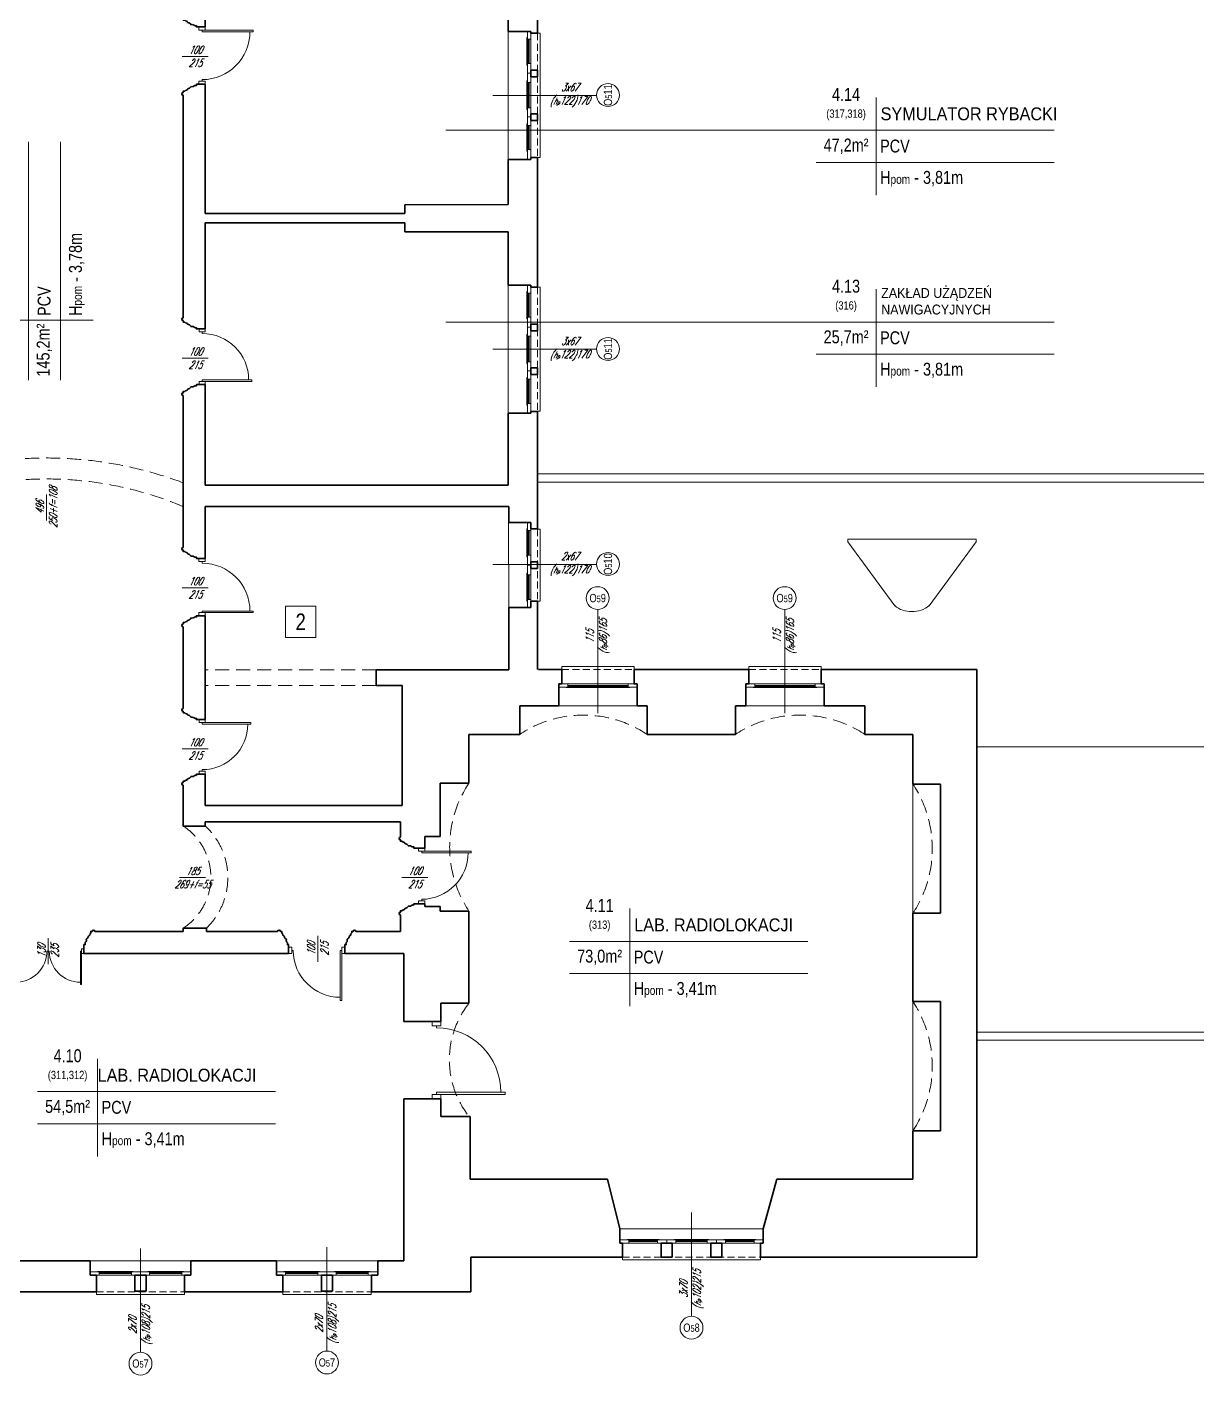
# Model space of a CAD drawing. Header units: millimetres. Extents: x -18485 to 40303, y -22087 to 35064.
# Drawn here: x 12946 to 15068, y -10921 to -8479 of the extents above; entities that cross this region are included whole.
import ezdxf

# ---------------------------------------------------------------- set-up
doc = ezdxf.new("R2010")
doc.units = ezdxf.units.MM
doc.linetypes.add('DASHED', pattern=[19.05, 12.7, -6.35])
doc.layers.get('0').update_dxf_attribs({"lineweight": 25})
for name, color, linetype, lineweight in [('03-01_okna', 5, 'Continuous', 15), ('03_drzwi', 1, 'Continuous', 0), ('04-1_widok', 251, 'Continuous', 5), ('04-2_nad', 251, 'DASHED', 5), ('05-03_opis', 10, 'Continuous', 5), ('31 piętro III - ściany', 2, 'Continuous', 35)]:
    doc.layers.add(name, color=color, linetype=linetype, lineweight=lineweight)
doc.styles.add('ariel', font='arial.ttf', dxfattribs={"width": 0.8})
doc.styles.add('ariel_wym', font='simplex.shx', dxfattribs={"width": 0.65, "oblique": 25})

# ---------------------------------------------------------------- blocks, each defined once
blk = doc.blocks.new('*U1449')
blk.add_line((0, 0.375), (0, 0.4))
at = {"ltscale": 0.8}
blk.add_lwpolyline([(-0.05, 0.4), (-0.05, 0.45), (0.05, 0.45), (0.05, 0.4)], close=True, dxfattribs=at)
blk.add_lwpolyline([(0, -0.4), (0, -0.375), (-0.8, -0.375), (-0.8, -0.4), (-0.05, -0.4), (0.05, -0.4), (0.05, -0.45), (-0.05, -0.45), (-0.05, -0.4)])
blk.add_arc((0, -0.375), 0.75, 90, 180)
blk = doc.blocks.new('*U1451')
for p, q in [((0, -0.025), (0, 0.025)), ((0, -0.675), (0, -0.7))]:
    blk.add_line(p, q)
for points in [[(0, 0.7), (0, 0.675), (0.7, 0.675), (0.7, 0.7), (0.05, 0.7), (-0.05, 0.7), (-0.05, 0.75), (0.05, 0.75), (0.05, 0.7)], [(0, -0.7), (0, -0.675), (0.7, -0.675), (0.7, -0.7), (0.05, -0.7), (-0.05, -0.7), (-0.05, -0.75), (0.05, -0.75), (0.05, -0.7)]]:
    blk.add_lwpolyline(points)
for centre, start, end in [((0, 0.675), 270, 0), ((0, -0.675), 0, 90)]:
    blk.add_arc(centre, 0.65, start, end)
blk = doc.blocks.new('A$C34BD150E')
for p, q in [((10.5, 147.6), (126.3, 232.8)), ((131.3, 232.8), (126.3, 232.8)), ((131.3, 232.8), (131.3, 0)), ((10.5, 85.2), (126.3, 0)), ((131.3, 0), (126.3, 0))]:
    blk.add_line(p, q)
for centre, start, end in [((44.1, 118.9), 139.4447, 183.2313), ((44.1, 113.9), 176.7687, 220.5553)]:
    blk.add_arc(centre, 44.1, start, end)

msp = doc.modelspace()

# ---------------------------------------------------------------- linework, layer by layer
at = {"layer": '03-01_okna', "linetype": 'Continuous', "lineweight": 0}
for p, q in [((13871.7, -8490.1), (13876.7, -8490.1)), ((13876.7, -8490.1), (13876.7, -8715.1)), ((13852.6, -8501.9), (13856.6, -8501.9)), ((13854.6, -8501.9), (13854.6, -8543.6)), ((13855.1, -8501.9), (13855.1, -8543.6)), ((13856.6, -8500.9), (13856.6, -8544.6)), ((13859.6, -8544.6), (13859.6, -8500.9)), ((13852.6, -8543.6), (13856.6, -8543.6)), ((13852.6, -8580), (13856.6, -8580)), ((13854.6, -8624.2), (13854.6, -8580)), ((13855.1, -8624.2), (13855.1, -8580)), ((13856.6, -8625.2), (13856.6, -8579)), ((13859.6, -8579), (13859.6, -8625.2)), ((13852.6, -8624.2), (13856.6, -8624.2)), ((13852.6, -8658.1), (13856.6, -8658.1)), ((13854.6, -8658.1), (13854.6, -8699.8)), ((13855.1, -8658.1), (13855.1, -8699.8)), ((13856.6, -8657.1), (13856.6, -8700.8)), ((13859.6, -8700.8), (13859.6, -8657.1)), ((13852.6, -8699.8), (13856.6, -8699.8)), ((13871.7, -8715.1), (13876.7, -8715.1)), ((13852.6, -8962), (13856.6, -8962)), ((13854.6, -8962), (13854.6, -9003.7)), ((13855.1, -8962), (13855.1, -9003.7)), ((13856.6, -8961), (13856.6, -9004.7)), ((13859.6, -9004.7), (13859.6, -8961)), ((13871.7, -8950.2), (13876.7, -8950.2)), ((13876.7, -8950.2), (13876.7, -9175.1)), ((13852.6, -9003.7), (13856.6, -9003.7)), ((13852.6, -9040.1), (13856.6, -9040.1)), ((13854.6, -9084.2), (13854.6, -9040.1)), ((13855.1, -9084.2), (13855.1, -9040.1)), ((13856.6, -9085.3), (13856.6, -9039.1)), ((13859.6, -9039.1), (13859.6, -9085.3)), ((13852.6, -9084.2), (13856.6, -9084.2)), ((13852.6, -9118.1), (13856.6, -9118.1)), ((13854.6, -9118.1), (13854.6, -9159.8)), ((13855.1, -9118.1), (13855.1, -9159.8)), ((13856.6, -9117.1), (13856.6, -9160.8)), ((13859.6, -9160.8), (13859.6, -9117.1)), ((13852.6, -9159.8), (13856.6, -9159.8)), ((13871.7, -9175.1), (13876.7, -9175.1)), ((13852.6, -9392), (13856.6, -9392)), ((13854.6, -9392), (13854.6, -9434.8)), ((13855.1, -9392), (13855.1, -9434.8)), ((13856.6, -9391), (13856.6, -9435.8)), ((13859.6, -9435.8), (13859.6, -9391)), ((13871.7, -9388.4), (13876.7, -9388.4)), ((13876.7, -9388.4), (13876.6, -9519)), ((13852.6, -9434.8), (13856.6, -9434.8)), ((13852.6, -9472.5), (13856.6, -9472.5)), ((13854.6, -9515.3), (13854.6, -9472.5)), ((13855.1, -9515.3), (13855.1, -9472.5)), ((13856.6, -9516.3), (13856.6, -9471.5)), ((13859.6, -9471.5), (13859.6, -9516.3)), ((13852.6, -9515.3), (13856.6, -9515.3)), ((13871.6, -9519), (13876.6, -9519)), ((13916.1, -9642.7), (13916.1, -9637.7)), ((13916.1, -9637.7), (14046.9, -9637.7)), ((14046.9, -9642.7), (14046.9, -9637.7)), ((14255.1, -9642.7), (14255.1, -9637.7)), ((14255.1, -9637.7), (14385.9, -9637.7)), ((14385.9, -9642.7), (14385.9, -9637.7)), ((14036.1, -9668.7), (13927.1, -9668.7)), ((13927.1, -9671.7), (14036.1, -9671.7)), ((13928.1, -9675.7), (13928.1, -9671.7)), ((13928.1, -9673.2), (14035.1, -9673.2)), ((14035.1, -9675.7), (14035.1, -9671.7)), ((14375.1, -9668.7), (14266.1, -9668.7)), ((14266.1, -9671.7), (14375.1, -9671.7)), ((14267.1, -9675.7), (14267.1, -9671.7)), ((14267.1, -9673.2), (14374.1, -9673.2)), ((14374.1, -9675.7), (14374.1, -9671.7)), ((13928.1, -9673.7), (14035.1, -9673.7)), ((14267.1, -9673.7), (14374.1, -9673.7)), ((14037.6, -10679.7), (14089.6, -10679.7)), ((14089.6, -10682.7), (14037.6, -10682.7)), ((14038.6, -10675.7), (14038.6, -10679.7)), ((14038.6, -10677.7), (14088.6, -10677.7)), ((14038.6, -10678.2), (14088.6, -10678.2)), ((14088.6, -10675.7), (14088.6, -10679.7)), ((14179.6, -10679.7), (14122.6, -10679.7)), ((14122.6, -10682.7), (14179.6, -10682.7)), ((14123.6, -10675.7), (14123.6, -10679.7)), ((14178.6, -10677.7), (14123.6, -10677.7)), ((14178.6, -10678.2), (14123.6, -10678.2)), ((14178.6, -10675.7), (14178.6, -10679.7)), ((14264.6, -10679.7), (14212.6, -10679.7)), ((14212.6, -10682.7), (14264.6, -10682.7)), ((14213.6, -10675.7), (14213.6, -10679.7)), ((14263.6, -10677.7), (14213.6, -10677.7)), ((14263.6, -10678.2), (14213.6, -10678.2)), ((14263.6, -10675.7), (14263.6, -10679.7)), ((14026.1, -10707.7), (14026.1, -10712.7)), ((14026.1, -10712.7), (14276.1, -10712.7)), ((14276.1, -10707.7), (14276.1, -10712.7)), ((13077.1, -10737.7), (13135.6, -10737.7)), ((13135.6, -10740.7), (13077.1, -10740.7)), ((13078.1, -10733.7), (13078.1, -10737.7)), ((13078.1, -10735.7), (13134.6, -10735.7)), ((13078.1, -10736.2), (13134.6, -10736.2)), ((13134.6, -10733.7), (13134.6, -10737.7)), ((13227.1, -10737.7), (13168.6, -10737.7)), ((13168.6, -10740.7), (13227.1, -10740.7)), ((13169.6, -10733.7), (13169.6, -10737.7)), ((13226.1, -10735.7), (13169.6, -10735.7)), ((13226.1, -10736.2), (13169.6, -10736.2)), ((13226.1, -10733.7), (13226.1, -10737.7)), ((13415.1, -10737.7), (13473.6, -10737.7)), ((13473.6, -10740.7), (13415.1, -10740.7)), ((13416.1, -10733.7), (13416.1, -10737.7)), ((13416.1, -10735.7), (13472.6, -10735.7)), ((13416.1, -10736.2), (13472.6, -10736.2)), ((13472.6, -10733.7), (13472.6, -10737.7)), ((13565.1, -10737.7), (13506.6, -10737.7)), ((13506.6, -10740.7), (13565.1, -10740.7)), ((13507.6, -10733.7), (13507.6, -10737.7)), ((13564.1, -10735.7), (13507.6, -10735.7)), ((13564.1, -10736.2), (13507.6, -10736.2)), ((13564.1, -10733.7), (13564.1, -10737.7)), ((13072.1, -10770.7), (13072.1, -10775.7)), ((13232.1, -10770.7), (13232.1, -10775.7)), ((13410.1, -10770.7), (13410.1, -10775.7)), ((13570.1, -10770.7), (13570.1, -10775.7)), ((13072.1, -10775.7), (13232.1, -10775.7)), ((13410.1, -10775.7), (13570.1, -10775.7))]:
    msp.add_line(p, q, dxfattribs=at)
at = {"layer": '03-01_okna', "linetype": 'DASHED'}
for p, q in [((13871.7, -8490.1), (13871.7, -8715.1)), ((13871.7, -8950.2), (13871.7, -9175.1)), ((13871.7, -9388.4), (13871.6, -9519)), ((13916.1, -9642.7), (14046.9, -9642.7)), ((14255.1, -9642.7), (14385.9, -9642.7)), ((14026.1, -10707.7), (14276.1, -10707.7)), ((13072.1, -10770.7), (13232.1, -10770.7)), ((13410.1, -10770.7), (13570.1, -10770.7))]:
    msp.add_line(p, q, dxfattribs=at)
at = {"layer": '03-01_okna', "linetype": 'Continuous', "lineweight": 0}
for points in [[(13853.6, -8497.9), (13852.6, -8497.9), (13852.6, -8547.6), (13853.6, -8547.6)], [(13853.6, -8628.2), (13852.6, -8628.2), (13852.6, -8576), (13853.6, -8576)], [(13853.6, -8654.1), (13852.6, -8654.1), (13852.6, -8703.8), (13853.6, -8703.8)], [(13853.6, -8958), (13852.6, -8958), (13852.6, -9007.7), (13853.6, -9007.7)], [(13853.6, -9088.3), (13852.6, -9088.3), (13852.6, -9036), (13853.6, -9036)], [(13853.6, -9114.1), (13852.6, -9114.1), (13852.6, -9163.8), (13853.6, -9163.8)], [(13853.6, -9388), (13852.6, -9388), (13852.6, -9438.8), (13853.6, -9438.8)], [(13853.6, -9519.3), (13852.6, -9519.3), (13852.6, -9468.5), (13853.6, -9468.5)], [(13924.1, -9674.7), (13924.1, -9675.7), (14039.1, -9675.7), (14039.1, -9674.7)], [(14263.1, -9674.7), (14263.1, -9675.7), (14378.1, -9675.7), (14378.1, -9674.7)], [(14034.6, -10676.7), (14034.6, -10675.7), (14092.6, -10675.7), (14092.6, -10676.7)], [(14182.6, -10676.7), (14182.6, -10675.7), (14119.6, -10675.7), (14119.6, -10676.7)], [(14267.6, -10676.7), (14267.6, -10675.7), (14209.6, -10675.7), (14209.6, -10676.7)], [(13074.1, -10734.7), (13074.1, -10733.7), (13138.6, -10733.7), (13138.6, -10734.7)], [(13230.1, -10734.7), (13230.1, -10733.7), (13165.6, -10733.7), (13165.6, -10734.7)], [(13412.1, -10734.7), (13412.1, -10733.7), (13476.6, -10733.7), (13476.6, -10734.7)], [(13568.1, -10734.7), (13568.1, -10733.7), (13503.6, -10733.7), (13503.6, -10734.7)]]:
    msp.add_lwpolyline(points, dxfattribs=at)
for points in [[(13853.6, -8500.9), (13853.6, -8486.6), (13859.6, -8486.6), (13859.6, -8500.9)], [(13853.6, -8562.4), (13853.6, -8544.6), (13859.6, -8544.6), (13859.6, -8562.4)], [(13853.6, -8562.4), (13853.6, -8579), (13859.6, -8579), (13859.6, -8562.4)], [(13853.6, -8625.2), (13853.6, -8641.8), (13859.6, -8641.8), (13859.6, -8625.2)], [(13853.6, -8657.1), (13853.6, -8641.8), (13859.6, -8641.8), (13859.6, -8657.1)], [(13853.6, -8718.6), (13853.6, -8700.8), (13859.6, -8700.8), (13859.6, -8718.6)], [(13853.6, -8961), (13853.6, -8946.7), (13859.6, -8946.7), (13859.6, -8961)], [(13853.6, -9022.5), (13853.6, -9004.7), (13859.6, -9004.7), (13859.6, -9022.5)], [(13853.6, -9022.5), (13853.6, -9039.1), (13859.6, -9039.1), (13859.6, -9022.5)], [(13853.6, -9085.3), (13853.6, -9101.8), (13859.6, -9101.8), (13859.6, -9085.3)], [(13853.6, -9117.1), (13853.6, -9101.8), (13859.6, -9101.8), (13859.6, -9117.1)], [(13853.6, -9178.7), (13853.6, -9160.8), (13859.6, -9160.8), (13859.6, -9178.7)], [(13853.6, -9391), (13853.6, -9376.7), (13859.6, -9376.7), (13859.6, -9391)], [(13853.6, -9453.7), (13853.6, -9435.8), (13859.6, -9435.8), (13859.6, -9453.7)], [(13853.6, -9453.7), (13853.6, -9471.5), (13859.6, -9471.5), (13859.6, -9453.7)], [(13853.6, -9516.3), (13853.6, -9530.7), (13859.6, -9530.7), (13859.6, -9516.3)], [(13927.1, -9674.7), (13910.6, -9674.7), (13910.6, -9668.7), (13927.1, -9668.7)], [(14052.6, -9674.7), (14036.1, -9674.7), (14036.1, -9668.7), (14052.6, -9668.7)], [(14266.1, -9674.7), (14249.6, -9674.7), (14249.6, -9668.7), (14266.1, -9668.7)], [(14391.6, -9674.7), (14375.1, -9674.7), (14375.1, -9668.7), (14391.6, -9668.7)], [(14037.6, -10676.7), (14021.1, -10676.7), (14021.1, -10682.7), (14037.6, -10682.7)], [(14106.1, -10676.7), (14089.6, -10676.7), (14089.6, -10682.7), (14106.1, -10682.7)], [(14106.1, -10676.7), (14122.6, -10676.7), (14122.6, -10682.7), (14106.1, -10682.7)], [(14179.6, -10676.7), (14196.1, -10676.7), (14196.1, -10682.7), (14179.6, -10682.7)], [(14196.1, -10676.7), (14212.6, -10676.7), (14212.6, -10682.7), (14196.1, -10682.7)], [(14264.6, -10676.7), (14281.1, -10676.7), (14281.1, -10682.7), (14264.6, -10682.7)], [(13077.1, -10734.7), (13060.6, -10734.7), (13060.6, -10740.7), (13077.1, -10740.7)], [(13152.1, -10734.7), (13135.6, -10734.7), (13135.6, -10740.7), (13152.1, -10740.7)], [(13152.1, -10734.7), (13168.6, -10734.7), (13168.6, -10740.7), (13152.1, -10740.7)], [(13227.1, -10734.7), (13243.6, -10734.7), (13243.6, -10740.7), (13227.1, -10740.7)], [(13415.1, -10734.7), (13398.6, -10734.7), (13398.6, -10740.7), (13415.1, -10740.7)], [(13490.1, -10734.7), (13473.6, -10734.7), (13473.6, -10740.7), (13490.1, -10740.7)], [(13490.1, -10734.7), (13506.6, -10734.7), (13506.6, -10740.7), (13490.1, -10740.7)], [(13565.1, -10734.7), (13581.6, -10734.7), (13581.6, -10740.7), (13565.1, -10740.7)]]:
    msp.add_lwpolyline(points, close=True, dxfattribs=at)
at = {"layer": '04-1_widok'}
for p, q in [((13818.4, -8718.6), (13818.4, -8486.6)), ((13818.4, -9178.7), (13818.4, -8946.7)), ((15810.4, -9288.6), (13871.6, -9288.6)), ((15825.4, -9303.6), (13871.6, -9303.6)), ((13819.6, -9530.7), (13819.4, -9376.7)), ((14052.6, -9708.7), (13910.6, -9708.7)), ((14391.6, -9708.7), (14249.6, -9708.7)), ((16332.5, -9783.2), (14668.6, -9783.2)), ((14552.6, -9850.7), (14552.6, -10084.7)), ((14552.6, -10478.7), (14552.6, -10244.7)), ((15825.4, -10299.9), (14668.6, -10299.9)), ((15810.4, -10314.9), (14668.6, -10314.9)), ((14021.1, -10656.7), (14281.1, -10656.7)), ((13243.6, -10714.7), (13060.6, -10714.7)), ((13581.6, -10714.7), (13398.6, -10714.7))]:
    msp.add_line(p, q, dxfattribs=at)
at = {"layer": '04-2_nad', "ltscale": 2}
for p, q in [((13579.6, -9643.7), (13269.6, -9643.7)), ((13579.6, -9671.7), (13269.6, -9671.7))]:
    msp.add_line(p, q, dxfattribs=at)
for centre, radius, start, end in [((12981.6, -9966.3), 706.6, 69.4523, 110.5477), ((12981.6, -9937.7), 640, 67.2025, 112.7975), ((13955.1, -9933.7), 208.1, 56.2832, 123.7168), ((14348.1, -9940.3), 214.7, 56.817, 123.183), ((13922.3, -9964.7), 209.7, 146.4203, 213.5797), ((14374.5, -9967.7), 213.1, 326.6914, 33.3086), ((13169, -10019.2), 110.6, 303.214, 56.786), ((13182.9, -10020.1), 127.5, 314.0965, 47.1423), ((13877.6, -10350.2), 165.5, 141.7425, 218.2575), ((14374.5, -10361.7), 213.1, 326.6914, 33.3086)]:
    msp.add_arc(centre, radius, start, end, dxfattribs=at)
at = {"layer": '05-03_opis', "lineweight": 0}
for p, q in [((13274.8, -8531.9), (13227.6, -8531.9)), ((13791, -8602.6), (13979, -8602.6)), ((13791, -9062.7), (13979, -9062.7)), ((13274.8, -9078.9), (13227.6, -9078.9)), ((12981.6, -9325.9), (12981.6, -9373.1)), ((13791, -9452.4), (13979, -9452.4)), ((13274.8, -9494.9), (13227.6, -9494.9)), ((13981.5, -9722.3), (13981.5, -9534.2)), ((14320.5, -9722.3), (14320.5, -9534.2)), ((13274.8, -9786.9), (13227.6, -9786.9)), ((13270.2, -10020.1), (13223, -10020.1)), ((13672.8, -10019.9), (13625.6, -10019.9)), ((12984.6, -10129.7), (12984.6, -10176.9)), ((13473.6, -10125.6), (13473.6, -10172.8)), ((14151.1, -10627), (14151.1, -10815.1)), ((13152.1, -10692), (13152.1, -10880.1)), ((13490.1, -10690), (13490.1, -10878.1))]:
    msp.add_line(p, q, dxfattribs=at)
at = {"layer": '05-03_opis'}
for p, q in [((14485.7, -8606.5), (14485.7, -8783.2)), ((13705.4, -8665.9), (14808.5, -8665.9)), ((12948.8, -9118.6), (12948.8, -8686.9)), ((13007.2, -9118.6), (13007.2, -8686.9)), ((14376.8, -8724.3), (14808.5, -8724.3)), ((14485.7, -8953.9), (14485.7, -9130.6)), ((12889.4, -9009.7), (13066.1, -9009.7)), ((13705.4, -9013.4), (14808.5, -9013.4)), ((14376.8, -9071.7), (14808.5, -9071.7)), ((14039, -10076.1), (14039, -10252.9)), ((13930.1, -10135.6), (14361.8, -10135.6)), ((13930.1, -10194), (14361.8, -10194)), ((13074.3, -10348.4), (13074.3, -10525.2)), ((12965.4, -10407.9), (13397.1, -10407.9)), ((12965.4, -10466.3), (13397.1, -10466.3))]:
    msp.add_line(p, q, dxfattribs=at)
msp.add_lwpolyline([(13414.8, -9528.3), (13470.1, -9528.3), (13470.1, -9584.7), (13414.8, -9584.7)], close=True, dxfattribs=at)
at = {"layer": '05-03_opis', "lineweight": 0}
for centre in [(13999.7, -8602.1), (13999.7, -9062.2), (13999.7, -9451.9), (13981, -9513.6), (14320, -9513.6), (14151.1, -10835.7), (13152.1, -10900.7), (13490.1, -10898.7)]:
    msp.add_circle(centre, 20.7, dxfattribs=at)
at = {"layer": '31 piętro III - ściany'}
for p, q in [((13269.6, -8478.7), (13269.6, -8174.7)), ((13871.6, -8490.1), (13871.6, -8256.1)), ((13818.6, -8486.6), (13818.6, -8394.6)), ((13818.6, -8486.6), (13859.6, -8486.6)), ((13859.6, -8490.1), (13859.6, -8486.6)), ((13859.6, -8490.1), (13871.6, -8490.1)), ((13859.6, -8557.1), (13859.6, -8569.1)), ((13859.6, -8557.1), (13871.6, -8557.1)), ((13859.6, -8569.1), (13871.6, -8569.1)), ((13871.6, -8557.1), (13871.6, -8569.1)), ((13269.6, -8582.7), (13269.6, -8816.7)), ((13269.6, -8816.7), (13269.6, -8582.7)), ((13229.6, -8602.5), (13229.6, -9005.7)), ((13859.6, -8636.1), (13859.6, -8648.1)), ((13859.6, -8636.1), (13871.6, -8636.1)), ((13871.6, -8636.1), (13871.6, -8648.1)), ((13859.6, -8648.1), (13871.6, -8648.1)), ((13818.6, -8800.6), (13818.6, -8718.6)), ((13818.6, -8718.6), (13859.6, -8718.6)), ((13859.6, -8715.1), (13871.6, -8715.1)), ((13859.6, -8715.1), (13859.6, -8718.6)), ((13871.6, -8715.1), (13871.6, -8950.2)), ((13269.6, -8816.7), (13631.6, -8816.7)), ((13269.6, -8816.7), (13631.6, -8816.7)), ((13631.6, -8800.7), (13818.6, -8800.6)), ((13631.6, -8816.7), (13631.6, -8800.7)), ((13269.6, -9025.7), (13269.6, -8833.7)), ((13269.6, -9025.7), (13269.6, -8833.7)), ((13269.6, -8833.7), (13631.6, -8833.7)), ((13631.6, -8833.7), (13631.6, -8849.7)), ((13631.6, -8849.7), (13818.6, -8849.7)), ((13818.6, -8849.7), (13818.6, -8946.7)), ((13818.6, -8849.7), (13818.6, -8946.7)), ((13818.6, -8946.7), (13859.6, -8946.7)), ((13859.6, -8950.2), (13859.6, -8946.7)), ((13859.6, -8950.2), (13871.6, -8950.2)), ((13859.6, -9017.2), (13859.6, -9029.2)), ((13859.6, -9017.2), (13871.6, -9017.2)), ((13859.6, -9029.2), (13871.6, -9029.2)), ((13871.6, -9017.2), (13871.6, -9029.2)), ((13859.6, -9096.2), (13859.6, -9108.2)), ((13859.6, -9096.2), (13871.6, -9096.2)), ((13859.6, -9108.2), (13871.6, -9108.2)), ((13871.6, -9096.2), (13871.6, -9108.2)), ((13269.6, -9308.7), (13269.6, -9126.7)), ((13229.6, -9146.7), (13229.6, -9421.7)), ((13818.6, -9178.7), (13818.6, -9308.7)), ((13818.6, -9178.7), (13859.6, -9178.7)), ((13859.6, -9175.2), (13871.6, -9175.2)), ((13859.6, -9175.2), (13859.6, -9178.7)), ((13871.6, -9388.3), (13871.6, -9175.2)), ((13269.6, -9308.7), (13818.6, -9308.7)), ((13269.6, -9441.7), (13269.6, -9347.7)), ((13269.6, -9347.7), (13819.6, -9347.7)), ((13819.6, -9347.7), (13819.6, -9376.7)), ((13819.6, -9376.7), (13859.6, -9376.7)), ((13859.6, -9376.7), (13859.6, -9388.3)), ((13859.6, -9388.3), (13871.6, -9388.3)), ((13859.6, -9459.7), (13859.6, -9447.7)), ((13859.6, -9447.7), (13871.6, -9447.7)), ((13871.6, -9447.7), (13871.6, -9459.7)), ((13871.6, -9459.7), (13859.6, -9459.7)), ((13859.6, -9530.7), (13859.6, -9519)), ((13859.6, -9519), (13871.6, -9519)), ((13871.6, -9519), (13871.6, -9642.7)), ((13269.6, -9733.7), (13269.6, -9545.7)), ((13819.6, -9530.7), (13859.6, -9530.7)), ((13819.6, -9530.7), (13819.6, -9643.7)), ((13229.6, -9565.5), (13229.6, -9713.7)), ((13819.6, -9643.7), (13579.6, -9643.7)), ((13579.6, -9643.7), (13579.6, -9671.7)), ((13916.1, -9642.7), (13873.6, -9642.7)), ((13916.1, -9668.7), (13916.1, -9642.7)), ((14255.1, -9642.7), (14047.1, -9642.7)), ((14047.1, -9668.7), (14047.1, -9642.7)), ((14255.1, -9668.7), (14255.1, -9642.7)), ((14386.1, -9668.7), (14386.1, -9642.7)), ((14386.1, -9642.7), (14431.4, -9642.7)), ((14431.4, -9642.7), (14668.6, -9642.7)), ((14668.6, -10707.7), (14668.6, -9642.7)), ((13579.6, -9671.7), (13626.6, -9671.7)), ((13626.6, -9671.7), (13626.6, -9889.7)), ((13910.6, -9708.7), (13910.6, -9668.7)), ((13910.6, -9668.7), (13916.1, -9668.7)), ((14052.6, -9668.7), (14047.1, -9668.7)), ((14052.6, -9668.7), (14052.6, -9708.7)), ((14249.6, -9708.7), (14249.6, -9668.7)), ((14249.6, -9668.7), (14255.1, -9668.7)), ((14391.6, -9668.7), (14386.1, -9668.7)), ((14391.6, -9668.7), (14391.6, -9708.7)), ((13839.6, -9708.7), (13839.6, -9760.7)), ((13910.6, -9708.7), (13839.6, -9708.7)), ((14070.6, -9708.7), (14052.6, -9708.7)), ((14070.6, -9708.7), (14052.6, -9708.7)), ((14070.6, -9760.7), (14070.6, -9708.7)), ((14249.6, -9708.7), (14230.6, -9708.7)), ((14230.6, -9708.7), (14230.6, -9760.7)), ((14465.6, -9708.7), (14391.6, -9708.7)), ((14465.6, -9708.7), (14391.6, -9708.7)), ((14465.6, -9760.7), (14465.6, -9708.7)), ((13839.6, -9760.7), (13747.6, -9760.7)), ((13747.6, -9760.7), (13747.6, -9848.7)), ((14070.6, -9760.7), (14230.6, -9760.7)), ((14465.6, -9760.7), (14552.6, -9760.7)), ((14552.6, -9760.7), (14465.6, -9760.7)), ((14552.6, -9850.7), (14552.6, -9760.7)), ((13269.6, -9889.7), (13269.6, -9832.7)), ((13229.6, -9852.7), (13229.6, -9926.7)), ((13747.6, -9848.7), (13695.6, -9848.7)), ((13695.6, -9848.7), (13695.6, -9945.7)), ((14552.6, -9850.7), (14602.6, -9850.7)), ((14602.6, -9850.7), (14602.6, -10084.7)), ((13269.6, -9889.7), (13626.6, -9889.7)), ((13269.6, -9926.7), (13229.6, -9926.7)), ((13623.6, -9918.7), (13269.6, -9918.7)), ((13269.6, -9918.7), (13269.6, -9926.7)), ((13623.6, -9946.7), (13623.6, -9918.7)), ((13667.6, -9945.7), (13695.6, -9945.7)), ((13667.6, -9966.7), (13667.6, -9945.7)), ((13623.6, -10117.7), (13623.6, -10087.7)), ((13667.6, -10067.7), (13667.6, -10072.7)), ((13667.6, -10072.7), (13695.6, -10072.7)), ((13695.6, -10072.7), (13695.6, -10080.7)), ((13695.6, -10080.7), (13747.6, -10080.7)), ((13747.6, -10080.7), (13747.6, -10247.7)), ((14552.6, -10244.7), (14552.6, -10084.7)), ((14552.6, -10084.7), (14602.6, -10084.7)), ((13229.6, -10117.7), (13229.6, -10111.7)), ((13229.6, -10111.7), (13271.6, -10111.7)), ((13271.6, -10111.7), (13271.6, -10117.7)), ((13229.6, -10117.7), (13069.5, -10117.7)), ((13271.6, -10117.7), (13400.6, -10117.7)), ((13542.6, -10117.7), (13623.6, -10117.7)), ((13049.6, -10157.7), (13158.6, -10157.7)), ((13420.6, -10157.7), (13049.6, -10157.7)), ((13522.6, -10157.7), (13629.6, -10157.7)), ((13629.6, -10280.7), (13629.6, -10157.7)), ((13629.6, -10157.7), (13629.6, -10280.7)), ((13696.6, -10280.7), (13696.6, -10247.7)), ((13696.6, -10247.7), (13747.6, -10247.7)), ((14552.6, -10244.7), (14602.6, -10244.7)), ((14602.6, -10244.7), (14602.6, -10478.7)), ((13629.6, -10280.7), (13696.6, -10280.7)), ((13629.6, -10714.7), (13629.6, -10420.7)), ((13696.6, -10420.7), (13629.6, -10420.7)), ((13696.6, -10420.7), (13696.6, -10452.7)), ((13696.6, -10452.7), (13749.6, -10452.7)), ((13749.6, -10452.7), (13749.6, -10566.7)), ((14552.6, -10566.7), (14552.6, -10478.7)), ((14552.6, -10478.7), (14602.6, -10478.7)), ((13749.6, -10566.7), (13998.6, -10566.7)), ((13749.6, -10566.7), (13998.6, -10566.7)), ((13998.6, -10566.7), (14021.1, -10656.7)), ((14305.6, -10566.7), (14281.1, -10656.7)), ((14305.6, -10566.7), (14552.6, -10566.7)), ((14021.1, -10682.7), (14021.1, -10656.7)), ((14281.1, -10682.7), (14281.1, -10656.7)), ((14021.1, -10682.7), (14026.1, -10682.7)), ((14026.1, -10682.7), (14026.1, -10707.7)), ((14116.1, -10682.7), (14096.1, -10682.7)), ((14096.1, -10682.7), (14096.1, -10707.7)), ((14096.1, -10682.7), (14116.1, -10682.7)), ((14116.1, -10682.7), (14116.1, -10707.7)), ((14206.1, -10682.7), (14186.1, -10682.7)), ((14186.1, -10682.7), (14186.1, -10707.7)), ((14191.1, -10682.7), (14186.1, -10682.7)), ((14206.1, -10682.7), (14206.1, -10707.7)), ((14276.1, -10682.7), (14276.1, -10707.7)), ((14276.1, -10682.7), (14281.1, -10682.7)), ((12909.6, -10714.7), (13060.6, -10714.7)), ((13060.6, -10714.7), (13060.6, -10740.7)), ((13243.6, -10714.7), (13398.6, -10714.7)), ((13243.6, -10714.7), (13243.6, -10740.7)), ((13398.6, -10714.7), (13398.6, -10740.7)), ((13582.6, -10714.7), (13629.6, -10714.7)), ((13582.6, -10714.7), (13629.6, -10714.7)), ((13629.6, -10714.7), (13582.6, -10714.7)), ((13582.6, -10714.7), (13582.6, -10740.7)), ((13750.9, -10707.7), (14026.1, -10707.7)), ((13750.9, -10707.7), (13750.9, -10770.7)), ((14116.1, -10707.7), (14096.1, -10707.7)), ((14096.1, -10707.7), (14116.1, -10707.7)), ((14186.1, -10707.7), (14206.1, -10707.7)), ((14186.1, -10707.7), (14206.1, -10707.7)), ((14276.1, -10707.7), (14668.6, -10707.7)), ((13060.6, -10740.7), (13072.1, -10740.7)), ((13072.1, -10740.7), (13072.1, -10770.7)), ((13142.1, -10740.7), (13142.1, -10769.7)), ((13142.1, -10740.7), (13162.1, -10740.7)), ((13142.1, -10740.7), (13142.1, -10769.7)), ((13162.1, -10740.7), (13142.1, -10740.7)), ((13162.1, -10740.7), (13162.1, -10769.7)), ((13162.1, -10740.7), (13162.1, -10769.7)), ((13243.6, -10740.7), (13232.1, -10740.7)), ((13232.1, -10740.7), (13232.1, -10770.7)), ((13398.6, -10740.7), (13410.1, -10740.7)), ((13410.1, -10740.7), (13410.1, -10770.7)), ((13480.1, -10740.7), (13480.1, -10769.7)), ((13480.1, -10740.7), (13500.1, -10740.7)), ((13480.1, -10740.7), (13480.1, -10769.7)), ((13500.1, -10740.7), (13480.1, -10740.7)), ((13500.1, -10740.7), (13500.1, -10769.7)), ((13500.1, -10740.7), (13500.1, -10769.7)), ((13582.6, -10740.7), (13571.1, -10740.7)), ((13571.1, -10740.7), (13571.1, -10770.7)), ((12898.1, -10770.7), (13072.1, -10770.7)), ((13162.1, -10769.7), (13142.1, -10769.7)), ((13142.1, -10769.7), (13162.1, -10769.7)), ((13232.1, -10770.7), (13410.1, -10770.7)), ((13500.1, -10769.7), (13480.1, -10769.7)), ((13480.1, -10769.7), (13500.1, -10769.7)), ((13571.1, -10770.7), (13750.9, -10770.7))]:
    msp.add_line(p, q, dxfattribs=at)
for points in [[(13269.6, -8478.7), (13253.5, -8478.7), (13253.5, -8476.3), (13252.2, -8476.6), (13251.2, -8476.6), (13250.5, -8476.4), (13249.3, -8475.7), (13247.8, -8474.7), (13246, -8474.3), (13243.7, -8474.6), (13242.4, -8472.6), (13241, -8471.4), (13239.2, -8470.9), (13237.9, -8470.5), (13237.3, -8470), (13236.7, -8469.3), (13236.1, -8468.1, -0.223712), (13232.2, -8466.3), (13229.6, -8466.3), (13229.6, -8463.8, -1), (13229.6, -8458.7)], [(13269.6, -8582.5), (13253.5, -8582.5), (13253.5, -8584.9), (13252.2, -8584.6), (13251.2, -8584.6), (13250.5, -8584.8), (13249.3, -8585.5), (13247.8, -8586.5), (13246, -8586.9), (13243.7, -8586.6), (13242.4, -8588.6), (13241, -8589.7), (13239.2, -8590.3), (13237.9, -8590.7), (13237.3, -8591.2), (13236.7, -8591.9), (13236.1, -8593.1, 0.223712), (13232.2, -8594.9), (13229.6, -8594.9), (13229.6, -8597.4, 1), (13229.6, -8602.5)], [(13269.6, -9025.7), (13253.5, -9025.7), (13253.5, -9023.3), (13252.2, -9023.6), (13251.2, -9023.6), (13250.5, -9023.4), (13249.3, -9022.7), (13247.8, -9021.7), (13246, -9021.3), (13243.7, -9021.6), (13242.4, -9019.6), (13241, -9018.4), (13239.2, -9017.9), (13237.9, -9017.5), (13237.3, -9017), (13236.7, -9016.3), (13236.1, -9015.1, -0.223712), (13232.2, -9013.3), (13229.6, -9013.3), (13229.6, -9010.8, -1), (13229.6, -9005.7)], [(13269.6, -9126.7), (13253.5, -9126.7), (13253.5, -9129), (13252.2, -9128.7), (13251.2, -9128.7), (13250.5, -9128.9), (13249.3, -9129.6), (13247.8, -9130.6), (13246, -9131), (13243.7, -9130.7), (13242.4, -9132.7), (13241, -9133.9), (13239.2, -9134.4), (13237.9, -9134.8), (13237.3, -9135.3), (13236.7, -9136), (13236.1, -9137.2, 0.223712), (13232.2, -9139.1), (13229.6, -9139.1), (13229.6, -9141.5, 1), (13229.6, -9146.7)], [(13269.6, -9441.7), (13253.5, -9441.7), (13253.5, -9439.3), (13252.2, -9439.6), (13251.2, -9439.6), (13250.5, -9439.4), (13249.3, -9438.7), (13247.8, -9437.7), (13246, -9437.3), (13243.7, -9437.6), (13242.4, -9435.6), (13241, -9434.4), (13239.2, -9433.9), (13237.9, -9433.5), (13237.3, -9433), (13236.7, -9432.3), (13236.1, -9431.1, -0.223712), (13232.2, -9429.3), (13229.6, -9429.3), (13229.6, -9426.8, -1), (13229.6, -9421.7)], [(13269.6, -9545.5), (13253.5, -9545.5), (13253.5, -9547.9), (13252.2, -9547.6), (13251.2, -9547.6), (13250.5, -9547.8), (13249.3, -9548.5), (13247.8, -9549.5), (13246, -9549.9), (13243.7, -9549.6), (13242.4, -9551.6), (13241, -9552.7), (13239.2, -9553.3), (13237.9, -9553.7), (13237.3, -9554.2), (13236.7, -9554.9), (13236.1, -9556.1, 0.223712), (13232.2, -9557.9), (13229.6, -9557.9), (13229.6, -9560.4, 1), (13229.6, -9565.5)], [(13269.6, -9733.7), (13253.5, -9733.7), (13253.5, -9731.3), (13252.2, -9731.6), (13251.2, -9731.6), (13250.5, -9731.4), (13249.3, -9730.7), (13247.8, -9729.7), (13246, -9729.3), (13243.7, -9729.6), (13242.4, -9727.6), (13241, -9726.4), (13239.2, -9725.9), (13237.9, -9725.5), (13237.3, -9725), (13236.7, -9724.3), (13236.1, -9723.1, -0.223712), (13232.2, -9721.3), (13229.6, -9721.3), (13229.6, -9718.8, -1), (13229.6, -9713.7)], [(13269.6, -9832.7), (13253.5, -9832.7), (13253.5, -9835), (13252.2, -9834.7), (13251.2, -9834.7), (13250.5, -9834.9), (13249.3, -9835.6), (13247.8, -9836.6), (13246, -9837), (13243.7, -9836.7), (13242.4, -9838.7), (13241, -9839.9), (13239.2, -9840.4), (13237.9, -9840.8), (13237.3, -9841.3), (13236.7, -9842), (13236.1, -9843.2, 0.223712), (13232.2, -9845.1), (13229.6, -9845.1), (13229.6, -9847.5, 1), (13229.6, -9852.7)], [(13667.6, -9966.7), (13647.5, -9966.7), (13647.5, -9964.3), (13646.1, -9964.6), (13645.2, -9964.6), (13644.5, -9964.4), (13643.3, -9963.7), (13641.8, -9962.7), (13640, -9962.3), (13637.7, -9962.6), (13636.4, -9960.6), (13635, -9959.4), (13633.2, -9958.9), (13631.9, -9958.5), (13631.2, -9958), (13630.7, -9957.3), (13630.1, -9956.1, -0.223712), (13626.2, -9954.3), (13623.6, -9954.3), (13623.6, -9951.8, -1), (13623.6, -9946.7)], [(13667.6, -10067.7), (13647.5, -10067.7), (13647.5, -10070), (13646.1, -10069.7), (13645.2, -10069.7), (13644.5, -10069.9), (13643.3, -10070.6), (13641.8, -10071.6), (13640, -10072), (13637.7, -10071.7), (13636.4, -10073.7), (13635, -10074.9), (13633.2, -10075.4), (13631.9, -10075.8), (13631.2, -10076.3), (13630.7, -10077), (13630.1, -10078.2, 0.223712), (13626.2, -10080.1), (13623.6, -10080.1), (13623.6, -10082.5, 1), (13623.6, -10087.7)], [(13049.6, -10157.7), (13049.5, -10141.5), (13051.9, -10141.5), (13051.6, -10140.2), (13051.6, -10139.3), (13051.8, -10138.5), (13052.5, -10137.3), (13053.5, -10135.8), (13053.9, -10134), (13053.6, -10131.7), (13055.6, -10130.5), (13056.8, -10129), (13057.3, -10127.3), (13057.7, -10125.9), (13058.2, -10125.3), (13058.9, -10124.7), (13060.1, -10124.1, -0.223712), (13061.9, -10120.2), (13061.9, -10117.7), (13064.4, -10117.7, -1), (13069.5, -10117.7)], [(13420.6, -10157.7), (13420.6, -10141.5), (13418.2, -10141.5), (13418.5, -10140.2), (13418.6, -10139.3), (13418.4, -10138.5), (13417.6, -10137.3), (13416.6, -10135.8), (13416.2, -10134), (13416.5, -10131.7), (13414.6, -10130.5), (13413.4, -10129), (13412.9, -10127.3), (13412.4, -10125.9), (13412, -10125.3), (13411.3, -10124.7), (13410, -10124.1, 0.223712), (13408.2, -10120.2), (13408.2, -10117.7), (13405.8, -10117.7, 1), (13400.6, -10117.7)], [(13522.6, -10157.7), (13522.6, -10141.5), (13525, -10141.5), (13524.7, -10140.2), (13524.6, -10139.3), (13524.8, -10138.5), (13525.6, -10137.3), (13526.6, -10135.8), (13527, -10134), (13526.7, -10131.7), (13528.6, -10130.5), (13529.8, -10129), (13530.3, -10127.3), (13530.8, -10125.9), (13531.2, -10125.3), (13531.9, -10124.7), (13533.2, -10124.1, -0.223712), (13535, -10120.2), (13535, -10117.7), (13537.4, -10117.7, -1), (13542.6, -10117.7)]]:
    msp.add_lwpolyline(points, format="xyb", dxfattribs=at)

# ---------------------------------------------------------------- block references
at = {"layer": '03_drzwi'}
for name, p, xscale, yscale, zscale, rotation in [('*U1449', (13263.8, -8530.7), 115.5555555555184, 115.5555555555184, 115.5555555555184, 180), ('*U1449', (13264.1, -9783.2), 109.9999999999636, 109.9999999999636, 109.9999999999636, 180), ('*U1449', (13662, -10017.2), 112.2222222221917, 112.2222222221917, 112.2222222221917, 180), ('*U1451', (12984.6, -10153.3), -86.66212127049585, 86.66212127049585, 86.66212127049529, 90), ('*U1449', (13471.6, -10152), 113.333333333303, 113.333333333303, 113.333333333303, 90)]:
    msp.add_blockref(name, p, dxfattribs=dict(at, xscale=xscale, yscale=yscale, zscale=zscale, rotation=rotation))
for p, xscale, yscale, zscale in [((13264, -9076.2), -112.2222222221917, 112.2222222221917, 112.222222222192), ((13263.8, -9493.7), -115.5555555555238, 115.5555555555238, 115.5555555555241), ((13688.8, -10350.7), -155.5555555555129, 155.5555555555129, 155.5555555555132)]:
    msp.add_blockref('*U1449', p, dxfattribs=dict(at, xscale=xscale, yscale=yscale, zscale=zscale))
at = {"layer": '04-1_widok', "rotation": 90}
msp.add_blockref('A$C34BD150E', (14667.2, -9537.8), dxfattribs=at)

# ---------------------------------------------------------------- texts
at = {"layer": '05-03_opis', "lineweight": 0, "attachment_point": 5}
for s, insert, char_height, width, style in [('100\\P215', (13251.4, -8531.9), 14.4, 68.936, 'ariel_wym'), ('3x67\\P({\\H0.8333x;h\\H0.6x;p}122)170', (13930.1, -8602.1), 14.4, 62.661, 'ariel_wym'), ('100\\P215', (13251.4, -9078.9), 14.4, 68.936, 'ariel_wym'), ('3x67\\P({\\H0.8333x;h\\H0.6x;p}122)170', (13930.1, -9062.2), 14.4, 62.661, 'ariel_wym'), ('2x67\\P({\\H0.8333x;h\\H0.6x;p}122)170', (13930.1, -9451.9), 14.4, 62.661, 'ariel_wym'), ('100\\P215', (13251.4, -9494.9), 14.4, 68.936, 'ariel_wym'), ('O{\\H0.8x;5}9', (13981, -9513.6), 15, 75.194, 'ariel'), ('O{\\H0.8x;5}9', (14320, -9513.6), 15, 75.194, 'ariel'), ('100\\P215', (13251.4, -9786.9), 14.4, 68.936, 'ariel_wym'), ('185\\P269+f=55', (13246.8, -10020.1), 14.4, 68.936, 'ariel_wym'), ('100\\P215', (13649.4, -10019.9), 14.4, 68.936, 'ariel_wym'), ('O{\\H0.8x;5}8', (14151.1, -10835.7), 15, 75.194, 'ariel'), ('O{\\H0.8x;5}7', (13152.1, -10900.7), 15, 75.194, 'ariel'), ('O{\\H0.8x;5}7', (13490.1, -10898.7), 15, 75.194, 'ariel')]:
    msp.add_mtext(s, dxfattribs=dict(at, insert=insert, char_height=char_height, width=width, style=style))
at = {"layer": '05-03_opis', "lineweight": 0, "attachment_point": 5, "rotation": 90}
for s, insert, char_height, width, style in [('O{\\H0.8x;5}11', (13999.7, -8602.1), 15, 75.194, 'ariel'), ('O{\\H0.8x;5}11', (13999.7, -9062.2), 15, 75.194, 'ariel'), ('496\\P250+f=108', (12981.6, -9349.3), 14.4, 68.936, 'ariel_wym'), ('O{\\H0.8x;5}10', (13999.7, -9451.9), 15, 75.194, 'ariel'), ('115\\P({\\H0.8333x;h\\H0.6x;p}86)165', (13981, -9583.1), 14.4, 62.661, 'ariel_wym'), ('115\\P({\\H0.8333x;h\\H0.6x;p}86)165', (14320, -9583.1), 14.4, 62.661, 'ariel_wym'), ('130\\P235', (12984.6, -10153.1), 14.4, 68.936, 'ariel_wym'), ('100\\P215', (13473.6, -10149), 14.4, 68.936, 'ariel_wym'), ('3x70\\P({\\H0.8333x;h\\H0.6x;p}102)215', (14151.1, -10766.2), 14.4, 62.661, 'ariel_wym'), ('2x70\\P({\\H0.8333x;h\\H0.6x;p}108)215', (13152.1, -10831.2), 14.4, 62.661, 'ariel_wym'), ('2x70\\P({\\H0.8333x;h\\H0.6x;p}108)215', (13490.1, -10829.2), 14.4, 62.661, 'ariel_wym')]:
    msp.add_mtext(s, dxfattribs=dict(at, insert=insert, char_height=char_height, width=width, style=style))
at = {"layer": '05-03_opis', "style": 'ariel'}
for s, insert, char_height, width, attachment_point in [('4.14\\P{\\H0.6404x;(317,318)}', (14431.3, -8618.4), 23.423, 108.913, 5), ('{\\W0.9; SYMULATOR RYBACKI}', (14485.7, -8636.2), 23.423, 356.638, 4), ('47,2m²', (14431.3, -8694.8), 23.42, 108.913, 5), (' PCV', (14485.7, -8694.6), 23.42, 322.789, 4), (' H{\\H0.7x;pom} - 3,81m', (14485.7, -8753.7), 23.423, 322.789, 4), ('4.13\\P{\\H0.6404x;(316)}', (14431.3, -8965.9), 23.423, 108.913, 5), ('{\\W0.9; ZAKŁAD UŻĄDZEŃ \\P NAWIGACYJNYCH}', (14488.7, -8975.8), 18, 322.789, 4), ('25,7m²', (14431.3, -9042.3), 23.42, 108.913, 5), (' PCV', (14485.7, -9042), 23.42, 322.789, 4), (' H{\\H0.7x;pom} - 3,81m', (14485.7, -9101.2), 23.423, 322.789, 4), ('2', (13442.5, -9556.5), 30, 55.359, 5), ('4.11\\P{\\H0.6404x;(313)}', (13984.5, -10088.1), 23.423, 108.913, 5), ('{\\W0.9; LAB. RADIOLOKACJI}', (14039, -10105.9), 23.423, 356.638, 4), ('73,0m²', (13984.5, -10164.5), 23.42, 108.913, 5), (' PCV', (14039, -10164.2), 23.42, 322.789, 4), (' H{\\H0.7x;pom} - 3,41m', (14039, -10223.4), 23.423, 322.789, 4), ('4.10\\P{\\H0.6404x;(311,312)}', (13019.9, -10360.4), 23.423, 108.913, 5), ('{\\W0.9;LAB. RADIOLOKACJI}', (13074.3, -10378.2), 23.423, 356.638, 4), ('54,5m²', (13019.9, -10436.8), 23.42, 108.913, 5), (' PCV', (13074.3, -10436.5), 23.42, 322.789, 4), (' H{\\H0.7x;pom} - 3,41m', (13074.3, -10495.7), 23.423, 322.789, 4)]:
    msp.add_mtext(s, dxfattribs=dict(at, insert=insert, char_height=char_height, width=width, attachment_point=attachment_point))
at = {"layer": '05-03_opis', "rotation": 90, "style": 'ariel'}
for s, insert, char_height, width, attachment_point in [(' H{\\H0.7x;pom} - 3,78m', (13036.6, -9009.7), 23.423, 322.789, 4), (' PCV', (12977.5, -9009.7), 23.42, 322.789, 4), ('145,2m²', (12977.7, -9064.2), 23.42, 108.913, 5)]:
    msp.add_mtext(s, dxfattribs=dict(at, insert=insert, char_height=char_height, width=width, attachment_point=attachment_point))

doc.saveas('drawing.dxf')
